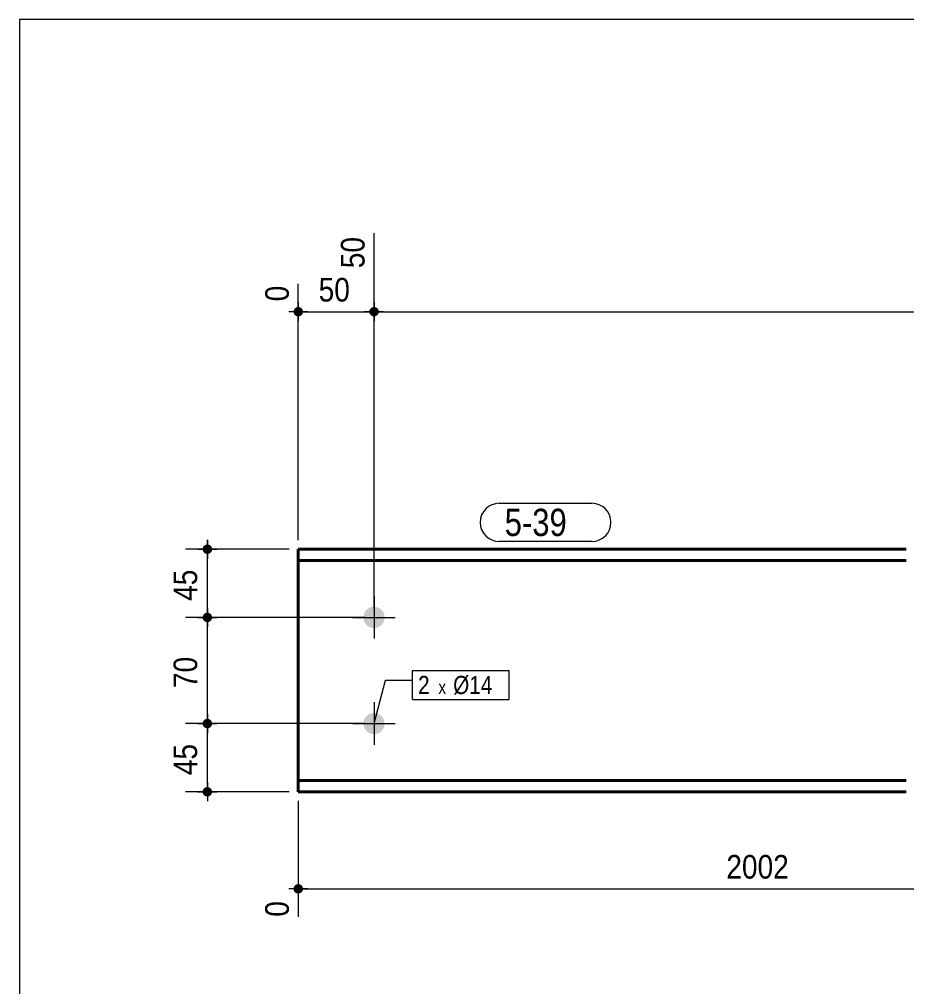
# Model space of a CAD drawing. Header units: millimetres. Extents: x 2 to 287, y 5 to 195.
# Drawn here: x 5 to 102.6, y 88.7 to 195 of the extents above; entities that cross this region are included whole.
import ezdxf

# ---------------------------------------------------------------- set-up
doc = ezdxf.new("R2010")
doc.units = ezdxf.units.MM
for name, color, linetype, lineweight in [('Boulon', 7, 'Continuous', 0), ('Cotation', 7, 'Continuous', 0), ('Désignation boulon', 3, 'Continuous', 0), ('Feuille dessin', 5, 'Continuous', 0), ('Piece', 2, 'Continuous', 0), ('Repère pièce', 3, 'Continuous', 0)]:
    doc.layers.add(name, color=color, linetype=linetype, lineweight=lineweight)
doc.styles.add('ARIAL', font='ARIAL.TTF')
doc.styles.add('COMIC_SANS_MS', font='COMIC.TTF')

# ---------------------------------------------------------------- blocks, each defined once
blk = doc.blocks.new('*A2')
at = {"layer": 'Boulon'}
for points in [[(42.85, 129.28), (42.85, 129.31), (42.85, 129.34), (42.85, 129.36), (42.86, 129.39), (42.86, 129.42), (42.86, 129.45), (42.87, 129.48), (42.87, 129.51), (42.88, 129.53), (42.89, 129.56), (42.9, 129.59), (42.91, 129.62), (42.91, 129.64), (42.92, 129.67), (42.94, 129.7), (42.95, 129.72), (42.96, 129.75), (42.97, 129.77), (42.98, 129.8), (43, 129.83), (43.01, 129.85), (43.03, 129.87), (43.04, 129.9), (43.06, 129.92), (43.08, 129.95), (43.09, 129.97), (43.11, 129.99), (43.13, 130.01), (43.15, 130.03), (43.17, 130.05), (43.19, 130.08), (43.21, 130.1), (43.23, 130.11), (43.25, 130.13), (43.27, 130.15), (43.3, 130.17), (43.32, 130.19), (43.34, 130.2), (43.36, 130.22), (43.39, 130.24), (43.41, 130.25), (43.44, 130.27), (43.46, 130.28), (43.49, 130.29), (43.51, 130.31), (43.54, 130.32), (43.57, 130.33), (43.59, 130.34), (43.62, 130.35), (43.65, 130.36), (43.67, 130.37), (43.7, 130.37), (43.73, 130.38), (43.76, 130.39), (43.79, 130.39), (43.81, 130.4), (43.84, 130.4), (43.87, 130.41), (43.9, 130.41), (43.93, 130.41), (43.96, 130.42), (43.98, 130.42), (44.01, 130.42), (44.04, 130.42), (44.07, 130.42), (44.1, 130.41), (44.13, 130.41), (44.16, 130.41), (44.18, 130.4), (44.21, 130.4), (44.24, 130.39), (44.27, 130.39), (44.3, 130.38), (44.32, 130.37), (44.35, 130.37), (44.38, 130.36), (44.41, 130.35), (44.43, 130.34), (44.46, 130.33), (44.49, 130.32), (44.51, 130.31), (44.54, 130.29), (44.56, 130.28), (44.59, 130.27), (44.61, 130.25), (44.64, 130.24), (44.66, 130.22), (44.68, 130.2), (44.71, 130.19), (44.73, 130.17), (44.75, 130.15), (44.78, 130.13), (44.8, 130.11), (44.82, 130.1), (44.84, 130.08), (44.86, 130.05), (44.88, 130.03), (44.9, 130.01), (44.91, 129.99), (44.93, 129.97), (44.95, 129.95), (44.97, 129.92), (44.98, 129.9), (45, 129.87), (45.01, 129.85), (45.03, 129.83), (45.04, 129.8), (45.06, 129.77), (45.07, 129.75), (45.08, 129.72), (45.09, 129.7), (45.1, 129.67), (45.11, 129.64), (45.12, 129.62), (45.13, 129.59), (45.14, 129.56), (45.14, 129.53), (45.15, 129.51), (45.16, 129.48), (45.16, 129.45), (45.17, 129.42), (45.17, 129.39), (45.17, 129.36), (45.18, 129.34), (45.18, 129.31), (45.18, 129.28), (45.18, 129.25), (45.18, 129.22), (45.18, 129.19), (45.18, 129.16), (45.17, 129.14), (45.17, 129.11), (45.17, 129.08), (45.16, 129.05), (45.16, 129.02), (45.15, 128.99), (45.14, 128.97), (45.14, 128.94), (45.13, 128.91), (45.12, 128.88), (45.11, 128.86), (45.1, 128.83), (45.09, 128.8), (45.08, 128.78), (45.07, 128.75), (45.06, 128.73), (45.04, 128.7), (45.03, 128.68), (45.01, 128.65), (45, 128.63), (44.98, 128.6), (44.97, 128.58), (44.95, 128.56), (44.93, 128.53), (44.91, 128.51), (44.9, 128.49), (44.88, 128.47), (44.86, 128.45), (44.84, 128.43), (44.82, 128.41), (44.8, 128.39), (44.78, 128.37), (44.75, 128.35), (44.73, 128.33), (44.71, 128.31), (44.68, 128.3), (44.66, 128.28), (44.64, 128.26), (44.61, 128.25), (44.59, 128.24), (44.56, 128.22), (44.54, 128.21), (44.51, 128.2), (44.49, 128.18), (44.46, 128.17), (44.43, 128.16), (44.41, 128.15), (44.38, 128.14), (44.35, 128.13), (44.32, 128.13), (44.3, 128.12), (44.27, 128.11), (44.24, 128.11), (44.21, 128.1), (44.18, 128.1), (44.16, 128.09), (44.13, 128.09), (44.1, 128.09), (44.07, 128.09), (44.04, 128.08), (44.01, 128.08), (43.98, 128.08), (43.96, 128.09), (43.93, 128.09), (43.9, 128.09), (43.87, 128.09), (43.84, 128.1), (43.81, 128.1), (43.79, 128.11), (43.76, 128.11), (43.73, 128.12), (43.7, 128.13), (43.67, 128.13), (43.65, 128.14), (43.62, 128.15), (43.59, 128.16), (43.57, 128.17), (43.54, 128.18), (43.51, 128.2), (43.49, 128.21), (43.46, 128.22), (43.44, 128.24), (43.41, 128.25), (43.39, 128.26), (43.36, 128.28), (43.34, 128.3), (43.32, 128.31), (43.3, 128.33), (43.27, 128.35), (43.25, 128.37), (43.23, 128.39), (43.21, 128.41), (43.19, 128.43), (43.17, 128.45), (43.15, 128.47), (43.13, 128.49), (43.11, 128.51), (43.09, 128.53), (43.08, 128.56), (43.06, 128.58), (43.04, 128.6), (43.03, 128.63), (43.01, 128.65), (43, 128.68), (42.98, 128.7), (42.97, 128.73), (42.96, 128.75), (42.95, 128.78), (42.94, 128.8), (42.92, 128.83), (42.91, 128.86), (42.91, 128.88), (42.9, 128.91), (42.89, 128.94), (42.88, 128.97), (42.87, 128.99), (42.87, 129.02), (42.86, 129.05), (42.86, 129.08), (42.86, 129.11), (42.85, 129.14), (42.85, 129.16), (42.85, 129.19), (42.85, 129.22), (42.85, 129.25)], [(42.85, 117.61), (42.85, 117.64), (42.85, 117.67), (42.85, 117.7), (42.86, 117.73), (42.86, 117.75), (42.86, 117.78), (42.87, 117.81), (42.87, 117.84), (42.88, 117.87), (42.89, 117.89), (42.9, 117.92), (42.91, 117.95), (42.91, 117.98), (42.92, 118), (42.94, 118.03), (42.95, 118.06), (42.96, 118.08), (42.97, 118.11), (42.98, 118.13), (43, 118.16), (43.01, 118.18), (43.03, 118.21), (43.04, 118.23), (43.06, 118.26), (43.08, 118.28), (43.09, 118.3), (43.11, 118.32), (43.13, 118.35), (43.15, 118.37), (43.17, 118.39), (43.19, 118.41), (43.21, 118.43), (43.23, 118.45), (43.25, 118.47), (43.27, 118.49), (43.3, 118.5), (43.32, 118.52), (43.34, 118.54), (43.36, 118.55), (43.39, 118.57), (43.41, 118.58), (43.44, 118.6), (43.46, 118.61), (43.49, 118.63), (43.51, 118.64), (43.54, 118.65), (43.57, 118.66), (43.59, 118.67), (43.62, 118.68), (43.65, 118.69), (43.67, 118.7), (43.7, 118.71), (43.73, 118.72), (43.76, 118.72), (43.79, 118.73), (43.81, 118.73), (43.84, 118.74), (43.87, 118.74), (43.9, 118.74), (43.93, 118.75), (43.96, 118.75), (43.98, 118.75), (44.01, 118.75), (44.04, 118.75), (44.07, 118.75), (44.1, 118.75), (44.13, 118.74), (44.16, 118.74), (44.18, 118.74), (44.21, 118.73), (44.24, 118.73), (44.27, 118.72), (44.3, 118.72), (44.32, 118.71), (44.35, 118.7), (44.38, 118.69), (44.41, 118.68), (44.43, 118.67), (44.46, 118.66), (44.49, 118.65), (44.51, 118.64), (44.54, 118.63), (44.56, 118.61), (44.59, 118.6), (44.61, 118.58), (44.64, 118.57), (44.66, 118.55), (44.68, 118.54), (44.71, 118.52), (44.73, 118.5), (44.75, 118.49), (44.78, 118.47), (44.8, 118.45), (44.82, 118.43), (44.84, 118.41), (44.86, 118.39), (44.88, 118.37), (44.9, 118.35), (44.91, 118.32), (44.93, 118.3), (44.95, 118.28), (44.97, 118.26), (44.98, 118.23), (45, 118.21), (45.01, 118.18), (45.03, 118.16), (45.04, 118.13), (45.06, 118.11), (45.07, 118.08), (45.08, 118.06), (45.09, 118.03), (45.1, 118), (45.11, 117.98), (45.12, 117.95), (45.13, 117.92), (45.14, 117.89), (45.14, 117.87), (45.15, 117.84), (45.16, 117.81), (45.16, 117.78), (45.17, 117.75), (45.17, 117.73), (45.17, 117.7), (45.18, 117.67), (45.18, 117.64), (45.18, 117.61), (45.18, 117.58), (45.18, 117.56), (45.18, 117.53), (45.18, 117.5), (45.17, 117.47), (45.17, 117.44), (45.17, 117.41), (45.16, 117.38), (45.16, 117.36), (45.15, 117.33), (45.14, 117.3), (45.14, 117.27), (45.13, 117.25), (45.12, 117.22), (45.11, 117.19), (45.1, 117.16), (45.09, 117.14), (45.08, 117.11), (45.07, 117.08), (45.06, 117.06), (45.04, 117.03), (45.03, 117.01), (45.01, 116.98), (45, 116.96), (44.98, 116.94), (44.97, 116.91), (44.95, 116.89), (44.93, 116.87), (44.91, 116.84), (44.9, 116.82), (44.88, 116.8), (44.86, 116.78), (44.84, 116.76), (44.82, 116.74), (44.8, 116.72), (44.78, 116.7), (44.75, 116.68), (44.73, 116.66), (44.71, 116.65), (44.68, 116.63), (44.66, 116.61), (44.64, 116.6), (44.61, 116.58), (44.59, 116.57), (44.56, 116.55), (44.54, 116.54), (44.51, 116.53), (44.49, 116.52), (44.46, 116.51), (44.43, 116.5), (44.41, 116.49), (44.38, 116.48), (44.35, 116.47), (44.32, 116.46), (44.3, 116.45), (44.27, 116.45), (44.24, 116.44), (44.21, 116.43), (44.18, 116.43), (44.16, 116.43), (44.13, 116.42), (44.1, 116.42), (44.07, 116.42), (44.04, 116.42), (44.01, 116.42), (43.98, 116.42), (43.96, 116.42), (43.93, 116.42), (43.9, 116.42), (43.87, 116.43), (43.84, 116.43), (43.81, 116.43), (43.79, 116.44), (43.76, 116.45), (43.73, 116.45), (43.7, 116.46), (43.67, 116.47), (43.65, 116.48), (43.62, 116.49), (43.59, 116.5), (43.57, 116.51), (43.54, 116.52), (43.51, 116.53), (43.49, 116.54), (43.46, 116.55), (43.44, 116.57), (43.41, 116.58), (43.39, 116.6), (43.36, 116.61), (43.34, 116.63), (43.32, 116.65), (43.3, 116.66), (43.27, 116.68), (43.25, 116.7), (43.23, 116.72), (43.21, 116.74), (43.19, 116.76), (43.17, 116.78), (43.15, 116.8), (43.13, 116.82), (43.11, 116.84), (43.09, 116.87), (43.08, 116.89), (43.06, 116.91), (43.04, 116.94), (43.03, 116.96), (43.01, 116.98), (43, 117.01), (42.98, 117.03), (42.97, 117.06), (42.96, 117.08), (42.95, 117.11), (42.94, 117.14), (42.92, 117.16), (42.91, 117.19), (42.91, 117.22), (42.9, 117.25), (42.89, 117.27), (42.88, 117.3), (42.87, 117.33), (42.87, 117.36), (42.86, 117.38), (42.86, 117.41), (42.86, 117.44), (42.85, 117.47), (42.85, 117.5), (42.85, 117.53), (42.85, 117.56), (42.85, 117.58)]]:
    blk.add_hatch(color=256, dxfattribs=at).paths.add_polyline_path(points, flags=17)
at = {"layer": 'Boulon', "linetype": 'Continuous', "lineweight": 0}
for p, q in [((44.01, 131.58), (44.01, 126.92)), ((41.68, 129.25), (46.35, 129.25)), ((44.01, 119.92), (44.01, 115.25)), ((41.68, 117.58), (46.35, 117.58))]:
    blk.add_line(p, q, dxfattribs=at)
blk = doc.blocks.new('*A4')
at = {"layer": 'Piece', "color": 2, "linetype": 'Continuous', "lineweight": 40}
for p, q in [((102.541666, 136.750443), (35.68, 136.750443)), ((35.68, 136.750443), (35.68, 135.517109)), ((35.68, 135.517109), (102.541666, 135.517109)), ((35.68, 135.517109), (35.68, 110.083776)), ((102.541666, 111.317109), (35.68, 111.317109)), ((35.68, 110.083776), (102.541666, 110.083776))]:
    blk.add_line(p, q, dxfattribs=at)
blk = doc.blocks.new('*A5')
at = {"layer": 'Feuille dessin', "linetype": 'Continuous', "lineweight": 0}
for p, q in [((282, 195), (5, 195)), ((5, 195), (5, 5))]:
    blk.add_line(p, q, dxfattribs=at)
blk = doc.blocks.new('*A13')
at = {"layer": 'Cotation'}
for points in [[(25.65, 117.06), (25.63, 117.07), (25.6, 117.07), (25.58, 117.07), (25.55, 117.08), (25.53, 117.09), (25.5, 117.09), (25.48, 117.1), (25.46, 117.11), (25.43, 117.13), (25.41, 117.14), (25.39, 117.15), (25.37, 117.17), (25.35, 117.18), (25.33, 117.2), (25.31, 117.22), (25.29, 117.23), (25.28, 117.25), (25.26, 117.27), (25.25, 117.29), (25.23, 117.32), (25.22, 117.34), (25.21, 117.36), (25.2, 117.38), (25.19, 117.41), (25.18, 117.43), (25.18, 117.46), (25.17, 117.48), (25.17, 117.51), (25.16, 117.53), (25.16, 117.56), (25.16, 117.58), (25.16, 117.61), (25.16, 117.63), (25.17, 117.66), (25.17, 117.69), (25.18, 117.71), (25.18, 117.73), (25.19, 117.76), (25.2, 117.78), (25.21, 117.81), (25.22, 117.83), (25.23, 117.85), (25.25, 117.87), (25.26, 117.89), (25.28, 117.91), (25.29, 117.93), (25.31, 117.95), (25.33, 117.97), (25.35, 117.99), (25.37, 118), (25.39, 118.02), (25.41, 118.03), (25.43, 118.04), (25.46, 118.05), (25.48, 118.06), (25.5, 118.07), (25.53, 118.08), (25.55, 118.09), (25.58, 118.09), (25.6, 118.1), (25.63, 118.1), (25.65, 118.1), (25.68, 118.1), (25.71, 118.1), (25.73, 118.1), (25.76, 118.1), (25.78, 118.09), (25.81, 118.09), (25.83, 118.08), (25.86, 118.07), (25.88, 118.06), (25.9, 118.05), (25.93, 118.04), (25.95, 118.03), (25.97, 118.02), (25.99, 118), (26.01, 117.99), (26.03, 117.97), (26.05, 117.95), (26.07, 117.93), (26.08, 117.91), (26.1, 117.89), (26.11, 117.87), (26.13, 117.85), (26.14, 117.83), (26.15, 117.81), (26.16, 117.78), (26.17, 117.76), (26.18, 117.73), (26.18, 117.71), (26.19, 117.69), (26.19, 117.66), (26.2, 117.63), (26.2, 117.61), (26.2, 117.58), (26.2, 117.56), (26.2, 117.53), (26.19, 117.51), (26.19, 117.48), (26.18, 117.46), (26.18, 117.43), (26.17, 117.41), (26.16, 117.38), (26.15, 117.36), (26.14, 117.34), (26.13, 117.32), (26.11, 117.29), (26.1, 117.27), (26.08, 117.25), (26.07, 117.23), (26.05, 117.22), (26.03, 117.2), (26.01, 117.18), (25.99, 117.17), (25.97, 117.15), (25.95, 117.14), (25.93, 117.13), (25.9, 117.11), (25.88, 117.1), (25.86, 117.09), (25.83, 117.09), (25.81, 117.08), (25.78, 117.07), (25.76, 117.07), (25.73, 117.07), (25.71, 117.06), (25.68, 117.06)], [(25.65, 109.56), (25.63, 109.57), (25.6, 109.57), (25.58, 109.57), (25.55, 109.58), (25.53, 109.59), (25.5, 109.59), (25.48, 109.6), (25.46, 109.61), (25.43, 109.63), (25.41, 109.64), (25.39, 109.65), (25.37, 109.67), (25.35, 109.68), (25.33, 109.7), (25.31, 109.72), (25.29, 109.73), (25.28, 109.75), (25.26, 109.77), (25.25, 109.79), (25.23, 109.82), (25.22, 109.84), (25.21, 109.86), (25.2, 109.88), (25.19, 109.91), (25.18, 109.93), (25.18, 109.96), (25.17, 109.98), (25.17, 110.01), (25.16, 110.03), (25.16, 110.06), (25.16, 110.08), (25.16, 110.11), (25.16, 110.13), (25.17, 110.16), (25.17, 110.19), (25.18, 110.21), (25.18, 110.23), (25.19, 110.26), (25.2, 110.28), (25.21, 110.31), (25.22, 110.33), (25.23, 110.35), (25.25, 110.37), (25.26, 110.39), (25.28, 110.41), (25.29, 110.43), (25.31, 110.45), (25.33, 110.47), (25.35, 110.49), (25.37, 110.5), (25.39, 110.52), (25.41, 110.53), (25.43, 110.54), (25.46, 110.55), (25.48, 110.56), (25.5, 110.57), (25.53, 110.58), (25.55, 110.59), (25.58, 110.59), (25.6, 110.6), (25.63, 110.6), (25.65, 110.6), (25.68, 110.6), (25.71, 110.6), (25.73, 110.6), (25.76, 110.6), (25.78, 110.59), (25.81, 110.59), (25.83, 110.58), (25.86, 110.57), (25.88, 110.56), (25.9, 110.55), (25.93, 110.54), (25.95, 110.53), (25.97, 110.52), (25.99, 110.5), (26.01, 110.49), (26.03, 110.47), (26.05, 110.45), (26.07, 110.43), (26.08, 110.41), (26.1, 110.39), (26.11, 110.37), (26.13, 110.35), (26.14, 110.33), (26.15, 110.31), (26.16, 110.28), (26.17, 110.26), (26.18, 110.23), (26.18, 110.21), (26.19, 110.19), (26.19, 110.16), (26.2, 110.13), (26.2, 110.11), (26.2, 110.08), (26.2, 110.06), (26.2, 110.03), (26.19, 110.01), (26.19, 109.98), (26.18, 109.96), (26.18, 109.93), (26.17, 109.91), (26.16, 109.88), (26.15, 109.86), (26.14, 109.84), (26.13, 109.82), (26.11, 109.79), (26.1, 109.77), (26.08, 109.75), (26.07, 109.73), (26.05, 109.72), (26.03, 109.7), (26.01, 109.68), (25.99, 109.67), (25.97, 109.65), (25.95, 109.64), (25.93, 109.63), (25.9, 109.61), (25.88, 109.6), (25.86, 109.59), (25.83, 109.59), (25.81, 109.58), (25.78, 109.57), (25.76, 109.57), (25.73, 109.57), (25.71, 109.56), (25.68, 109.56)]]:
    blk.add_hatch(color=256, dxfattribs=at).paths.add_polyline_path(points, flags=17)
at = {"layer": 'Cotation', "linetype": 'Continuous', "lineweight": 0}
for p, q in [((25.68, 118.62), (25.68, 116.54)), ((25.68, 117.58), (25.68, 118.62)), ((43.01, 117.58), (23.26, 117.58)), ((24.64, 117.58), (26.72, 117.58)), ((25.68, 110.08), (25.68, 117.58)), ((25.68, 111.12), (25.68, 109.04)), ((34.68, 110.08), (23.26, 110.08)), ((24.64, 110.08), (26.72, 110.08)), ((25.68, 110.08), (25.68, 109.04))]:
    blk.add_line(p, q, dxfattribs=at)
at = {"layer": 'Cotation'}
for p in [(25.68, 117.58), (25.68, 110.08)]:
    blk.add_point(p, dxfattribs=at)
at = {"layer": 'Cotation', "style": 'ARIAL', "width": 0.85}
blk.add_text('45', height=2.6, rotation=90.0002, dxfattribs=at).set_placement((24.56, 111.91))
blk = doc.blocks.new('*A14')
at = {"layer": 'Cotation'}
for points in [[(25.65, 128.73), (25.63, 128.73), (25.6, 128.74), (25.58, 128.74), (25.55, 128.75), (25.53, 128.75), (25.5, 128.76), (25.48, 128.77), (25.46, 128.78), (25.43, 128.79), (25.41, 128.8), (25.39, 128.82), (25.37, 128.83), (25.35, 128.85), (25.33, 128.87), (25.31, 128.88), (25.29, 128.9), (25.28, 128.92), (25.26, 128.94), (25.25, 128.96), (25.23, 128.98), (25.22, 129.01), (25.21, 129.03), (25.2, 129.05), (25.19, 129.08), (25.18, 129.1), (25.18, 129.12), (25.17, 129.15), (25.17, 129.17), (25.16, 129.2), (25.16, 129.22), (25.16, 129.25), (25.16, 129.28), (25.16, 129.3), (25.17, 129.33), (25.17, 129.35), (25.18, 129.38), (25.18, 129.4), (25.19, 129.43), (25.2, 129.45), (25.21, 129.47), (25.22, 129.5), (25.23, 129.52), (25.25, 129.54), (25.26, 129.56), (25.28, 129.58), (25.29, 129.6), (25.31, 129.62), (25.33, 129.64), (25.35, 129.65), (25.37, 129.67), (25.39, 129.68), (25.41, 129.7), (25.43, 129.71), (25.46, 129.72), (25.48, 129.73), (25.5, 129.74), (25.53, 129.75), (25.55, 129.75), (25.58, 129.76), (25.6, 129.76), (25.63, 129.77), (25.65, 129.77), (25.68, 129.77), (25.71, 129.77), (25.73, 129.77), (25.76, 129.76), (25.78, 129.76), (25.81, 129.75), (25.83, 129.75), (25.86, 129.74), (25.88, 129.73), (25.9, 129.72), (25.93, 129.71), (25.95, 129.7), (25.97, 129.68), (25.99, 129.67), (26.01, 129.65), (26.03, 129.64), (26.05, 129.62), (26.07, 129.6), (26.08, 129.58), (26.1, 129.56), (26.11, 129.54), (26.13, 129.52), (26.14, 129.5), (26.15, 129.47), (26.16, 129.45), (26.17, 129.43), (26.18, 129.4), (26.18, 129.38), (26.19, 129.35), (26.19, 129.33), (26.2, 129.3), (26.2, 129.28), (26.2, 129.25), (26.2, 129.22), (26.2, 129.2), (26.19, 129.17), (26.19, 129.15), (26.18, 129.12), (26.18, 129.1), (26.17, 129.08), (26.16, 129.05), (26.15, 129.03), (26.14, 129.01), (26.13, 128.98), (26.11, 128.96), (26.1, 128.94), (26.08, 128.92), (26.07, 128.9), (26.05, 128.88), (26.03, 128.87), (26.01, 128.85), (25.99, 128.83), (25.97, 128.82), (25.95, 128.8), (25.93, 128.79), (25.9, 128.78), (25.88, 128.77), (25.86, 128.76), (25.83, 128.75), (25.81, 128.75), (25.78, 128.74), (25.76, 128.74), (25.73, 128.73), (25.71, 128.73), (25.68, 128.73)], [(25.65, 117.06), (25.63, 117.07), (25.6, 117.07), (25.58, 117.07), (25.55, 117.08), (25.53, 117.09), (25.5, 117.09), (25.48, 117.1), (25.46, 117.11), (25.43, 117.13), (25.41, 117.14), (25.39, 117.15), (25.37, 117.17), (25.35, 117.18), (25.33, 117.2), (25.31, 117.22), (25.29, 117.23), (25.28, 117.25), (25.26, 117.27), (25.25, 117.29), (25.23, 117.32), (25.22, 117.34), (25.21, 117.36), (25.2, 117.38), (25.19, 117.41), (25.18, 117.43), (25.18, 117.46), (25.17, 117.48), (25.17, 117.51), (25.16, 117.53), (25.16, 117.56), (25.16, 117.58), (25.16, 117.61), (25.16, 117.63), (25.17, 117.66), (25.17, 117.69), (25.18, 117.71), (25.18, 117.73), (25.19, 117.76), (25.2, 117.78), (25.21, 117.81), (25.22, 117.83), (25.23, 117.85), (25.25, 117.87), (25.26, 117.89), (25.28, 117.91), (25.29, 117.93), (25.31, 117.95), (25.33, 117.97), (25.35, 117.99), (25.37, 118), (25.39, 118.02), (25.41, 118.03), (25.43, 118.04), (25.46, 118.05), (25.48, 118.06), (25.5, 118.07), (25.53, 118.08), (25.55, 118.09), (25.58, 118.09), (25.6, 118.1), (25.63, 118.1), (25.65, 118.1), (25.68, 118.1), (25.71, 118.1), (25.73, 118.1), (25.76, 118.1), (25.78, 118.09), (25.81, 118.09), (25.83, 118.08), (25.86, 118.07), (25.88, 118.06), (25.9, 118.05), (25.93, 118.04), (25.95, 118.03), (25.97, 118.02), (25.99, 118), (26.01, 117.99), (26.03, 117.97), (26.05, 117.95), (26.07, 117.93), (26.08, 117.91), (26.1, 117.89), (26.11, 117.87), (26.13, 117.85), (26.14, 117.83), (26.15, 117.81), (26.16, 117.78), (26.17, 117.76), (26.18, 117.73), (26.18, 117.71), (26.19, 117.69), (26.19, 117.66), (26.2, 117.63), (26.2, 117.61), (26.2, 117.58), (26.2, 117.56), (26.2, 117.53), (26.19, 117.51), (26.19, 117.48), (26.18, 117.46), (26.18, 117.43), (26.17, 117.41), (26.16, 117.38), (26.15, 117.36), (26.14, 117.34), (26.13, 117.32), (26.11, 117.29), (26.1, 117.27), (26.08, 117.25), (26.07, 117.23), (26.05, 117.22), (26.03, 117.2), (26.01, 117.18), (25.99, 117.17), (25.97, 117.15), (25.95, 117.14), (25.93, 117.13), (25.9, 117.11), (25.88, 117.1), (25.86, 117.09), (25.83, 117.09), (25.81, 117.08), (25.78, 117.07), (25.76, 117.07), (25.73, 117.07), (25.71, 117.06), (25.68, 117.06)]]:
    blk.add_hatch(color=256, dxfattribs=at).paths.add_polyline_path(points, flags=17)
at = {"layer": 'Cotation', "linetype": 'Continuous', "lineweight": 0}
for p, q in [((25.68, 130.29), (25.68, 128.21)), ((25.68, 129.25), (25.68, 130.29)), ((43.01, 129.25), (23.26, 129.25)), ((24.64, 129.25), (26.72, 129.25)), ((25.68, 117.58), (25.68, 129.25)), ((25.68, 118.62), (25.68, 116.54)), ((43.01, 117.58), (23.26, 117.58)), ((24.64, 117.58), (26.72, 117.58)), ((25.68, 117.58), (25.68, 116.54))]:
    blk.add_line(p, q, dxfattribs=at)
at = {"layer": 'Cotation'}
for p in [(25.68, 129.25), (25.68, 117.58)]:
    blk.add_point(p, dxfattribs=at)
at = {"layer": 'Cotation', "style": 'ARIAL', "width": 0.85}
blk.add_text('70', height=2.6, rotation=90.0002, dxfattribs=at).set_placement((24.56, 121.49))
blk = doc.blocks.new('*A15')
at = {"layer": 'Cotation'}
for points in [[(25.65, 136.23), (25.63, 136.23), (25.6, 136.24), (25.58, 136.24), (25.55, 136.25), (25.53, 136.25), (25.5, 136.26), (25.48, 136.27), (25.46, 136.28), (25.43, 136.29), (25.41, 136.3), (25.39, 136.32), (25.37, 136.33), (25.35, 136.35), (25.33, 136.37), (25.31, 136.38), (25.29, 136.4), (25.28, 136.42), (25.26, 136.44), (25.25, 136.46), (25.23, 136.48), (25.22, 136.51), (25.21, 136.53), (25.2, 136.55), (25.19, 136.58), (25.18, 136.6), (25.18, 136.62), (25.17, 136.65), (25.17, 136.67), (25.16, 136.7), (25.16, 136.72), (25.16, 136.75), (25.16, 136.78), (25.16, 136.8), (25.17, 136.83), (25.17, 136.85), (25.18, 136.88), (25.18, 136.9), (25.19, 136.93), (25.2, 136.95), (25.21, 136.97), (25.22, 137), (25.23, 137.02), (25.25, 137.04), (25.26, 137.06), (25.28, 137.08), (25.29, 137.1), (25.31, 137.12), (25.33, 137.14), (25.35, 137.15), (25.37, 137.17), (25.39, 137.18), (25.41, 137.2), (25.43, 137.21), (25.46, 137.22), (25.48, 137.23), (25.5, 137.24), (25.53, 137.25), (25.55, 137.25), (25.58, 137.26), (25.6, 137.26), (25.63, 137.27), (25.65, 137.27), (25.68, 137.27), (25.71, 137.27), (25.73, 137.27), (25.76, 137.26), (25.78, 137.26), (25.81, 137.25), (25.83, 137.25), (25.86, 137.24), (25.88, 137.23), (25.9, 137.22), (25.93, 137.21), (25.95, 137.2), (25.97, 137.18), (25.99, 137.17), (26.01, 137.15), (26.03, 137.14), (26.05, 137.12), (26.07, 137.1), (26.08, 137.08), (26.1, 137.06), (26.11, 137.04), (26.13, 137.02), (26.14, 137), (26.15, 136.97), (26.16, 136.95), (26.17, 136.93), (26.18, 136.9), (26.18, 136.88), (26.19, 136.85), (26.19, 136.83), (26.2, 136.8), (26.2, 136.78), (26.2, 136.75), (26.2, 136.72), (26.2, 136.7), (26.19, 136.67), (26.19, 136.65), (26.18, 136.62), (26.18, 136.6), (26.17, 136.58), (26.16, 136.55), (26.15, 136.53), (26.14, 136.51), (26.13, 136.48), (26.11, 136.46), (26.1, 136.44), (26.08, 136.42), (26.07, 136.4), (26.05, 136.38), (26.03, 136.37), (26.01, 136.35), (25.99, 136.33), (25.97, 136.32), (25.95, 136.3), (25.93, 136.29), (25.9, 136.28), (25.88, 136.27), (25.86, 136.26), (25.83, 136.25), (25.81, 136.25), (25.78, 136.24), (25.76, 136.24), (25.73, 136.23), (25.71, 136.23), (25.68, 136.23)], [(25.65, 128.73), (25.63, 128.73), (25.6, 128.74), (25.58, 128.74), (25.55, 128.75), (25.53, 128.75), (25.5, 128.76), (25.48, 128.77), (25.46, 128.78), (25.43, 128.79), (25.41, 128.8), (25.39, 128.82), (25.37, 128.83), (25.35, 128.85), (25.33, 128.87), (25.31, 128.88), (25.29, 128.9), (25.28, 128.92), (25.26, 128.94), (25.25, 128.96), (25.23, 128.98), (25.22, 129.01), (25.21, 129.03), (25.2, 129.05), (25.19, 129.08), (25.18, 129.1), (25.18, 129.12), (25.17, 129.15), (25.17, 129.17), (25.16, 129.2), (25.16, 129.22), (25.16, 129.25), (25.16, 129.28), (25.16, 129.3), (25.17, 129.33), (25.17, 129.35), (25.18, 129.38), (25.18, 129.4), (25.19, 129.43), (25.2, 129.45), (25.21, 129.47), (25.22, 129.5), (25.23, 129.52), (25.25, 129.54), (25.26, 129.56), (25.28, 129.58), (25.29, 129.6), (25.31, 129.62), (25.33, 129.64), (25.35, 129.65), (25.37, 129.67), (25.39, 129.68), (25.41, 129.7), (25.43, 129.71), (25.46, 129.72), (25.48, 129.73), (25.5, 129.74), (25.53, 129.75), (25.55, 129.75), (25.58, 129.76), (25.6, 129.76), (25.63, 129.77), (25.65, 129.77), (25.68, 129.77), (25.71, 129.77), (25.73, 129.77), (25.76, 129.76), (25.78, 129.76), (25.81, 129.75), (25.83, 129.75), (25.86, 129.74), (25.88, 129.73), (25.9, 129.72), (25.93, 129.71), (25.95, 129.7), (25.97, 129.68), (25.99, 129.67), (26.01, 129.65), (26.03, 129.64), (26.05, 129.62), (26.07, 129.6), (26.08, 129.58), (26.1, 129.56), (26.11, 129.54), (26.13, 129.52), (26.14, 129.5), (26.15, 129.47), (26.16, 129.45), (26.17, 129.43), (26.18, 129.4), (26.18, 129.38), (26.19, 129.35), (26.19, 129.33), (26.2, 129.3), (26.2, 129.28), (26.2, 129.25), (26.2, 129.22), (26.2, 129.2), (26.19, 129.17), (26.19, 129.15), (26.18, 129.12), (26.18, 129.1), (26.17, 129.08), (26.16, 129.05), (26.15, 129.03), (26.14, 129.01), (26.13, 128.98), (26.11, 128.96), (26.1, 128.94), (26.08, 128.92), (26.07, 128.9), (26.05, 128.88), (26.03, 128.87), (26.01, 128.85), (25.99, 128.83), (25.97, 128.82), (25.95, 128.8), (25.93, 128.79), (25.9, 128.78), (25.88, 128.77), (25.86, 128.76), (25.83, 128.75), (25.81, 128.75), (25.78, 128.74), (25.76, 128.74), (25.73, 128.73), (25.71, 128.73), (25.68, 128.73)]]:
    blk.add_hatch(color=256, dxfattribs=at).paths.add_polyline_path(points, flags=17)
at = {"layer": 'Cotation', "linetype": 'Continuous', "lineweight": 0}
for p, q in [((25.68, 137.79), (25.68, 135.71)), ((25.68, 136.75), (25.68, 137.79)), ((34.68, 136.75), (23.26, 136.75)), ((24.64, 136.75), (26.72, 136.75)), ((25.68, 129.25), (25.68, 136.75)), ((25.68, 130.29), (25.68, 128.21)), ((43.01, 129.25), (23.26, 129.25)), ((24.64, 129.25), (26.72, 129.25)), ((25.68, 129.25), (25.68, 128.21))]:
    blk.add_line(p, q, dxfattribs=at)
at = {"layer": 'Cotation'}
for p in [(25.68, 136.75), (25.68, 129.25)]:
    blk.add_point(p, dxfattribs=at)
at = {"layer": 'Cotation', "style": 'ARIAL', "width": 0.85}
blk.add_text('45', height=2.6, rotation=90.0002, dxfattribs=at).set_placement((24.56, 131.07))
blk = doc.blocks.new('*A20')
at = {"layer": 'Cotation'}
for points in [[(35.65, 162.34), (35.63, 162.35), (35.6, 162.35), (35.58, 162.35), (35.55, 162.36), (35.53, 162.37), (35.5, 162.37), (35.48, 162.38), (35.46, 162.39), (35.43, 162.41), (35.41, 162.42), (35.39, 162.43), (35.37, 162.45), (35.35, 162.46), (35.33, 162.48), (35.31, 162.5), (35.29, 162.51), (35.28, 162.53), (35.26, 162.55), (35.25, 162.57), (35.23, 162.6), (35.22, 162.62), (35.21, 162.64), (35.2, 162.66), (35.19, 162.69), (35.18, 162.71), (35.18, 162.74), (35.17, 162.76), (35.17, 162.79), (35.16, 162.81), (35.16, 162.84), (35.16, 162.86), (35.16, 162.89), (35.16, 162.91), (35.17, 162.94), (35.17, 162.97), (35.18, 162.99), (35.18, 163.01), (35.19, 163.04), (35.2, 163.06), (35.21, 163.09), (35.22, 163.11), (35.23, 163.13), (35.25, 163.15), (35.26, 163.17), (35.28, 163.19), (35.29, 163.21), (35.31, 163.23), (35.33, 163.25), (35.35, 163.27), (35.37, 163.28), (35.39, 163.3), (35.41, 163.31), (35.43, 163.32), (35.46, 163.33), (35.48, 163.34), (35.5, 163.35), (35.53, 163.36), (35.55, 163.37), (35.58, 163.37), (35.6, 163.38), (35.63, 163.38), (35.65, 163.38), (35.68, 163.38), (35.71, 163.38), (35.73, 163.38), (35.76, 163.38), (35.78, 163.37), (35.81, 163.37), (35.83, 163.36), (35.86, 163.35), (35.88, 163.34), (35.9, 163.33), (35.93, 163.32), (35.95, 163.31), (35.97, 163.3), (35.99, 163.28), (36.01, 163.27), (36.03, 163.25), (36.05, 163.23), (36.07, 163.21), (36.08, 163.19), (36.1, 163.17), (36.11, 163.15), (36.13, 163.13), (36.14, 163.11), (36.15, 163.09), (36.16, 163.06), (36.17, 163.04), (36.18, 163.01), (36.18, 162.99), (36.19, 162.97), (36.19, 162.94), (36.2, 162.91), (36.2, 162.89), (36.2, 162.86), (36.2, 162.84), (36.2, 162.81), (36.19, 162.79), (36.19, 162.76), (36.18, 162.74), (36.18, 162.71), (36.17, 162.69), (36.16, 162.66), (36.15, 162.64), (36.14, 162.62), (36.13, 162.6), (36.11, 162.57), (36.1, 162.55), (36.08, 162.53), (36.07, 162.51), (36.05, 162.5), (36.03, 162.48), (36.01, 162.46), (35.99, 162.45), (35.97, 162.43), (35.95, 162.42), (35.93, 162.41), (35.9, 162.39), (35.88, 162.38), (35.86, 162.37), (35.83, 162.37), (35.81, 162.36), (35.78, 162.35), (35.76, 162.35), (35.73, 162.35), (35.71, 162.34), (35.68, 162.34)], [(43.99, 162.34), (43.96, 162.35), (43.94, 162.35), (43.91, 162.35), (43.89, 162.36), (43.86, 162.37), (43.84, 162.37), (43.81, 162.38), (43.79, 162.39), (43.77, 162.41), (43.75, 162.42), (43.72, 162.43), (43.7, 162.45), (43.68, 162.46), (43.66, 162.48), (43.65, 162.5), (43.63, 162.51), (43.61, 162.53), (43.6, 162.55), (43.58, 162.57), (43.57, 162.6), (43.55, 162.62), (43.54, 162.64), (43.53, 162.66), (43.52, 162.69), (43.52, 162.71), (43.51, 162.74), (43.5, 162.76), (43.5, 162.79), (43.5, 162.81), (43.49, 162.84), (43.49, 162.86), (43.49, 162.89), (43.5, 162.91), (43.5, 162.94), (43.5, 162.97), (43.51, 162.99), (43.52, 163.01), (43.52, 163.04), (43.53, 163.06), (43.54, 163.09), (43.55, 163.11), (43.57, 163.13), (43.58, 163.15), (43.6, 163.17), (43.61, 163.19), (43.63, 163.21), (43.65, 163.23), (43.66, 163.25), (43.68, 163.27), (43.7, 163.28), (43.72, 163.3), (43.75, 163.31), (43.77, 163.32), (43.79, 163.33), (43.81, 163.34), (43.84, 163.35), (43.86, 163.36), (43.89, 163.37), (43.91, 163.37), (43.94, 163.38), (43.96, 163.38), (43.99, 163.38), (44.01, 163.38), (44.04, 163.38), (44.06, 163.38), (44.09, 163.38), (44.11, 163.37), (44.14, 163.37), (44.16, 163.36), (44.19, 163.35), (44.21, 163.34), (44.24, 163.33), (44.26, 163.32), (44.28, 163.31), (44.3, 163.3), (44.32, 163.28), (44.34, 163.27), (44.36, 163.25), (44.38, 163.23), (44.4, 163.21), (44.42, 163.19), (44.43, 163.17), (44.45, 163.15), (44.46, 163.13), (44.47, 163.11), (44.48, 163.09), (44.49, 163.06), (44.5, 163.04), (44.51, 163.01), (44.52, 162.99), (44.52, 162.97), (44.53, 162.94), (44.53, 162.91), (44.53, 162.89), (44.53, 162.86), (44.53, 162.84), (44.53, 162.81), (44.53, 162.79), (44.52, 162.76), (44.52, 162.74), (44.51, 162.71), (44.5, 162.69), (44.49, 162.66), (44.48, 162.64), (44.47, 162.62), (44.46, 162.6), (44.45, 162.57), (44.43, 162.55), (44.42, 162.53), (44.4, 162.51), (44.38, 162.5), (44.36, 162.48), (44.34, 162.46), (44.32, 162.45), (44.3, 162.43), (44.28, 162.42), (44.26, 162.41), (44.24, 162.39), (44.21, 162.38), (44.19, 162.37), (44.16, 162.37), (44.14, 162.36), (44.11, 162.35), (44.09, 162.35), (44.06, 162.35), (44.04, 162.34), (44.01, 162.34)]]:
    blk.add_hatch(color=256, dxfattribs=at).paths.add_polyline_path(points, flags=17)
at = {"layer": 'Cotation', "linetype": 'Continuous', "lineweight": 0}
for p, q in [((44.01, 130.25), (44.01, 171.5)), ((35.68, 137.75), (35.68, 165.93)), ((35.68, 163.9), (35.68, 161.82)), ((44.01, 163.9), (44.01, 161.82)), ((36.72, 162.86), (34.64, 162.86)), ((35.68, 162.86), (34.64, 162.86)), ((35.68, 162.86), (44.01, 162.86)), ((45.05, 162.86), (42.97, 162.86)), ((44.01, 162.86), (45.05, 162.86))]:
    blk.add_line(p, q, dxfattribs=at)
at = {"layer": 'Cotation'}
for p in [(35.68, 162.86), (44.01, 162.86)]:
    blk.add_point(p, dxfattribs=at)
at = {"layer": 'Cotation', "style": 'ARIAL', "width": 0.85}
for s, p in [('50', (42.97, 167.64)), ('0', (34.64, 164))]:
    blk.add_text(s, height=2.6, rotation=90.0002, dxfattribs=at).set_placement(p)
blk.add_text('50', height=2.6, dxfattribs=at).set_placement((37.92, 163.98))
blk = doc.blocks.new('*A21')
at = {"layer": 'Cotation'}
blk.add_hatch(color=256, dxfattribs=at).paths.add_polyline_path([(43.99, 162.34), (43.96, 162.35), (43.94, 162.35), (43.91, 162.35), (43.89, 162.36), (43.86, 162.37), (43.84, 162.37), (43.81, 162.38), (43.79, 162.39), (43.77, 162.41), (43.75, 162.42), (43.72, 162.43), (43.7, 162.45), (43.68, 162.46), (43.66, 162.48), (43.65, 162.5), (43.63, 162.51), (43.61, 162.53), (43.6, 162.55), (43.58, 162.57), (43.57, 162.6), (43.55, 162.62), (43.54, 162.64), (43.53, 162.66), (43.52, 162.69), (43.52, 162.71), (43.51, 162.74), (43.5, 162.76), (43.5, 162.79), (43.5, 162.81), (43.49, 162.84), (43.49, 162.86), (43.49, 162.89), (43.5, 162.91), (43.5, 162.94), (43.5, 162.97), (43.51, 162.99), (43.52, 163.01), (43.52, 163.04), (43.53, 163.06), (43.54, 163.09), (43.55, 163.11), (43.57, 163.13), (43.58, 163.15), (43.6, 163.17), (43.61, 163.19), (43.63, 163.21), (43.65, 163.23), (43.66, 163.25), (43.68, 163.27), (43.7, 163.28), (43.72, 163.3), (43.75, 163.31), (43.77, 163.32), (43.79, 163.33), (43.81, 163.34), (43.84, 163.35), (43.86, 163.36), (43.89, 163.37), (43.91, 163.37), (43.94, 163.38), (43.96, 163.38), (43.99, 163.38), (44.01, 163.38), (44.04, 163.38), (44.06, 163.38), (44.09, 163.38), (44.11, 163.37), (44.14, 163.37), (44.16, 163.36), (44.19, 163.35), (44.21, 163.34), (44.24, 163.33), (44.26, 163.32), (44.28, 163.31), (44.3, 163.3), (44.32, 163.28), (44.34, 163.27), (44.36, 163.25), (44.38, 163.23), (44.4, 163.21), (44.42, 163.19), (44.43, 163.17), (44.45, 163.15), (44.46, 163.13), (44.47, 163.11), (44.48, 163.09), (44.49, 163.06), (44.5, 163.04), (44.51, 163.01), (44.52, 162.99), (44.52, 162.97), (44.53, 162.94), (44.53, 162.91), (44.53, 162.89), (44.53, 162.86), (44.53, 162.84), (44.53, 162.81), (44.53, 162.79), (44.52, 162.76), (44.52, 162.74), (44.51, 162.71), (44.5, 162.69), (44.49, 162.66), (44.48, 162.64), (44.47, 162.62), (44.46, 162.6), (44.45, 162.57), (44.43, 162.55), (44.42, 162.53), (44.4, 162.51), (44.38, 162.5), (44.36, 162.48), (44.34, 162.46), (44.32, 162.45), (44.3, 162.43), (44.28, 162.42), (44.26, 162.41), (44.24, 162.39), (44.21, 162.38), (44.19, 162.37), (44.16, 162.37), (44.14, 162.36), (44.11, 162.35), (44.09, 162.35), (44.06, 162.35), (44.04, 162.34), (44.01, 162.34)], flags=17)
at = {"layer": 'Cotation', "linetype": 'Continuous', "lineweight": 0}
for p, q in [((44.01, 130.25), (44.01, 171.5)), ((44.01, 163.9), (44.01, 161.82)), ((45.05, 162.86), (42.97, 162.86)), ((44.01, 162.86), (42.97, 162.86)), ((44.01, 162.86), (239.24, 162.86))]:
    blk.add_line(p, q, dxfattribs=at)
at = {"layer": 'Cotation'}
blk.add_point((44.01, 162.86), dxfattribs=at)
blk = doc.blocks.new('*A22')
at = {"layer": 'Cotation'}
for points in [[(35.65, 98.9), (35.63, 98.9), (35.6, 98.9), (35.58, 98.91), (35.55, 98.91), (35.53, 98.92), (35.5, 98.93), (35.48, 98.94), (35.46, 98.95), (35.43, 98.96), (35.41, 98.97), (35.39, 98.98), (35.37, 99), (35.35, 99.02), (35.33, 99.03), (35.31, 99.05), (35.29, 99.07), (35.28, 99.09), (35.26, 99.11), (35.25, 99.13), (35.23, 99.15), (35.22, 99.17), (35.21, 99.19), (35.2, 99.22), (35.19, 99.24), (35.18, 99.27), (35.18, 99.29), (35.17, 99.32), (35.17, 99.34), (35.16, 99.37), (35.16, 99.39), (35.16, 99.42), (35.16, 99.44), (35.16, 99.47), (35.17, 99.49), (35.17, 99.52), (35.18, 99.54), (35.18, 99.57), (35.19, 99.59), (35.2, 99.62), (35.21, 99.64), (35.22, 99.66), (35.23, 99.68), (35.25, 99.71), (35.26, 99.73), (35.28, 99.75), (35.29, 99.77), (35.31, 99.78), (35.33, 99.8), (35.35, 99.82), (35.37, 99.83), (35.39, 99.85), (35.41, 99.86), (35.43, 99.88), (35.46, 99.89), (35.48, 99.9), (35.5, 99.91), (35.53, 99.91), (35.55, 99.92), (35.58, 99.93), (35.6, 99.93), (35.63, 99.93), (35.65, 99.94), (35.68, 99.94), (35.71, 99.94), (35.73, 99.93), (35.76, 99.93), (35.78, 99.93), (35.81, 99.92), (35.83, 99.91), (35.86, 99.91), (35.88, 99.9), (35.9, 99.89), (35.93, 99.88), (35.95, 99.86), (35.97, 99.85), (35.99, 99.83), (36.01, 99.82), (36.03, 99.8), (36.05, 99.78), (36.07, 99.77), (36.08, 99.75), (36.1, 99.73), (36.11, 99.71), (36.13, 99.68), (36.14, 99.66), (36.15, 99.64), (36.16, 99.62), (36.17, 99.59), (36.18, 99.57), (36.18, 99.54), (36.19, 99.52), (36.19, 99.49), (36.2, 99.47), (36.2, 99.44), (36.2, 99.42), (36.2, 99.39), (36.2, 99.37), (36.19, 99.34), (36.19, 99.32), (36.18, 99.29), (36.18, 99.27), (36.17, 99.24), (36.16, 99.22), (36.15, 99.19), (36.14, 99.17), (36.13, 99.15), (36.11, 99.13), (36.1, 99.11), (36.08, 99.09), (36.07, 99.07), (36.05, 99.05), (36.03, 99.03), (36.01, 99.02), (35.99, 99), (35.97, 98.98), (35.95, 98.97), (35.93, 98.96), (35.9, 98.95), (35.88, 98.94), (35.86, 98.93), (35.83, 98.92), (35.81, 98.91), (35.78, 98.91), (35.76, 98.9), (35.73, 98.9), (35.71, 98.9), (35.68, 98.9)], [(137.53, 98.9), (137.51, 98.9), (137.48, 98.9), (137.46, 98.91), (137.43, 98.91), (137.41, 98.92), (137.38, 98.93), (137.36, 98.94), (137.34, 98.95), (137.31, 98.96), (137.29, 98.97), (137.27, 98.98), (137.25, 99), (137.23, 99.02), (137.21, 99.03), (137.19, 99.05), (137.17, 99.07), (137.16, 99.09), (137.14, 99.11), (137.13, 99.13), (137.11, 99.15), (137.1, 99.17), (137.09, 99.19), (137.08, 99.22), (137.07, 99.24), (137.06, 99.27), (137.05, 99.29), (137.05, 99.32), (137.04, 99.34), (137.04, 99.37), (137.04, 99.39), (137.04, 99.42), (137.04, 99.44), (137.04, 99.47), (137.04, 99.49), (137.05, 99.52), (137.05, 99.54), (137.06, 99.57), (137.07, 99.59), (137.08, 99.62), (137.09, 99.64), (137.1, 99.66), (137.11, 99.68), (137.13, 99.71), (137.14, 99.73), (137.16, 99.75), (137.17, 99.77), (137.19, 99.78), (137.21, 99.8), (137.23, 99.82), (137.25, 99.83), (137.27, 99.85), (137.29, 99.86), (137.31, 99.88), (137.34, 99.89), (137.36, 99.9), (137.38, 99.91), (137.41, 99.91), (137.43, 99.92), (137.46, 99.93), (137.48, 99.93), (137.51, 99.93), (137.53, 99.94), (137.56, 99.94), (137.58, 99.94), (137.61, 99.93), (137.63, 99.93), (137.66, 99.93), (137.68, 99.92), (137.71, 99.91), (137.73, 99.91), (137.76, 99.9), (137.78, 99.89), (137.8, 99.88), (137.83, 99.86), (137.85, 99.85), (137.87, 99.83), (137.89, 99.82), (137.91, 99.8), (137.93, 99.78), (137.94, 99.77), (137.96, 99.75), (137.98, 99.73), (137.99, 99.71), (138, 99.68), (138.02, 99.66), (138.03, 99.64), (138.04, 99.62), (138.05, 99.59), (138.06, 99.57), (138.06, 99.54), (138.07, 99.52), (138.07, 99.49), (138.08, 99.47), (138.08, 99.44), (138.08, 99.42), (138.08, 99.39), (138.08, 99.37), (138.07, 99.34), (138.07, 99.32), (138.06, 99.29), (138.06, 99.27), (138.05, 99.24), (138.04, 99.22), (138.03, 99.19), (138.02, 99.17), (138, 99.15), (137.99, 99.13), (137.98, 99.11), (137.96, 99.09), (137.94, 99.07), (137.93, 99.05), (137.91, 99.03), (137.89, 99.02), (137.87, 99), (137.85, 98.98), (137.83, 98.97), (137.8, 98.96), (137.78, 98.95), (137.76, 98.94), (137.73, 98.93), (137.71, 98.92), (137.68, 98.91), (137.66, 98.91), (137.63, 98.9), (137.61, 98.9), (137.58, 98.9), (137.56, 98.9)]]:
    blk.add_hatch(color=256, dxfattribs=at).paths.add_polyline_path(points, flags=17)
at = {"layer": 'Cotation', "linetype": 'Continuous', "lineweight": 0}
for p, q in [((137.56, 119.08), (137.56, 90.56)), ((35.68, 109.08), (35.68, 96.35)), ((35.68, 100.46), (35.68, 98.38)), ((137.56, 100.46), (137.56, 98.38)), ((36.72, 99.42), (34.64, 99.42)), ((35.68, 99.42), (34.64, 99.42)), ((35.68, 99.42), (137.56, 99.42)), ((138.6, 99.42), (136.52, 99.42)), ((137.56, 99.42), (138.6, 99.42))]:
    blk.add_line(p, q, dxfattribs=at)
at = {"layer": 'Cotation'}
for p in [(35.68, 99.42), (137.56, 99.42)]:
    blk.add_point(p, dxfattribs=at)
at = {"layer": 'Cotation', "style": 'ARIAL', "width": 0.85}
blk.add_text('2002', height=2.6, dxfattribs=at).set_placement((82.76, 100.54))
for s, p in [('0', (34.64, 96.35)), ('2002', (136.52, 90.56))]:
    blk.add_text(s, height=2.6, rotation=90.0002, dxfattribs=at).set_placement(p)
blk = doc.blocks.new('*A27')
at = {"layer": 'Désignation boulon', "linetype": 'Continuous', "lineweight": 0}
for p, q in [((48.255666, 123.426376), (58.871291, 123.426376)), ((48.255666, 120.226376), (48.255666, 123.426376)), ((58.871291, 120.226376), (58.871291, 123.426376)), ((44.013066, 117.583776), (45.255666, 122.359709)), ((45.255666, 122.359709), (48.255666, 122.359709)), ((48.255666, 120.226376), (58.871291, 120.226376))]:
    blk.add_line(p, q, dxfattribs=at)
at = {"layer": 'Désignation boulon', "style": 'COMIC_SANS_MS', "width": 0.85}
for s, height, p in [('2', 2, (48.855666, 120.826376)), ('Ø14', 2, (52.714259, 120.826376)), ('x', 1.5, (51.083595, 120.826376))]:
    blk.add_text(s, height=height, dxfattribs=at).set_placement(p)
blk = doc.blocks.new('*A29')
at = {"layer": 'Repère pièce', "linetype": 'Continuous', "lineweight": 0}
for p, q in [((57.78, 141.800443), (67.971211, 141.800443)), ((67.971211, 137.600443), (57.78, 137.600443))]:
    blk.add_line(p, q, dxfattribs=at)
for centre, start, end in [((57.78, 139.700443), 90, 270), ((67.971211, 139.700443), 270, 90)]:
    blk.add_arc(centre, 2.1, start, end, dxfattribs=at)
at = {"layer": 'Repère pièce', "style": 'COMIC_SANS_MS', "width": 0.85}
blk.add_text('5-39', height=3, dxfattribs=at).set_placement((58.38, 138.200443))

msp = doc.modelspace()

# ---------------------------------------------------------------- block references
at = {"lineweight": 0}
for name in ['*A5', '*A20', '*A21', '*A29', '*A15', '*A4', '*A2', '*A14', '*A27', '*A13', '*A22']:
    msp.add_blockref(name, (0, 0), dxfattribs=at)

doc.saveas('drawing.dxf')
